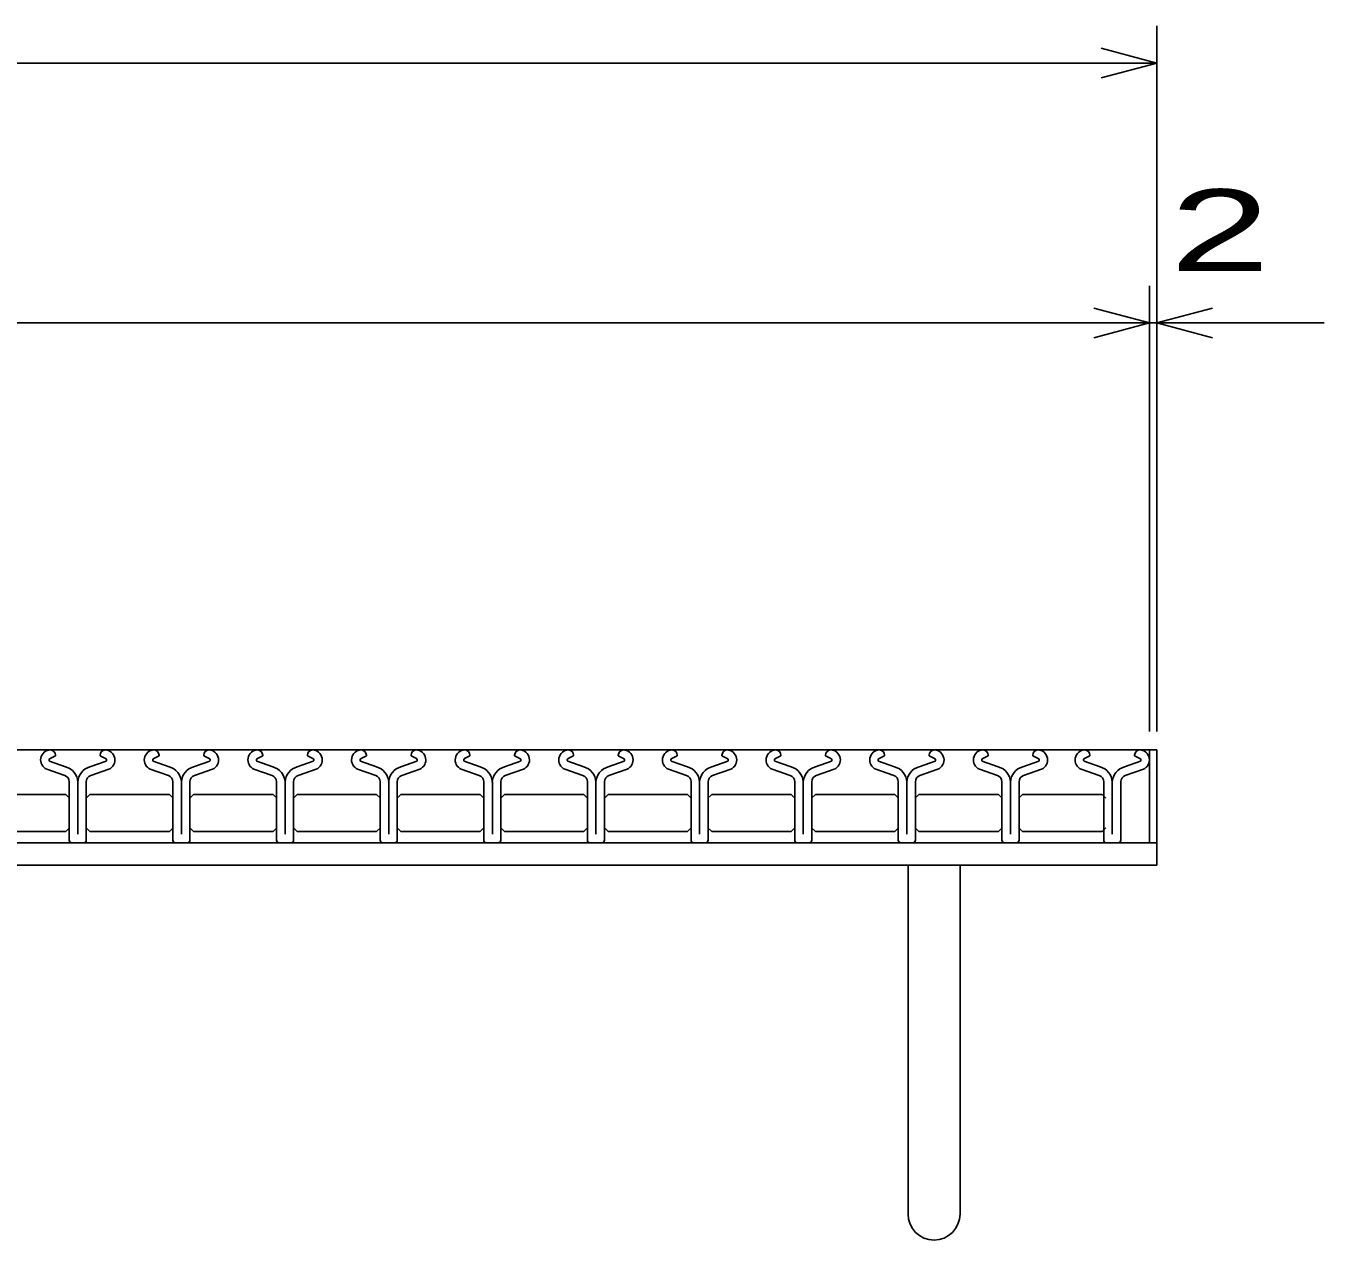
# Model space of a CAD drawing. Units: millimetres, scale not verified. Extents: x -1820 to 1724, y -1285 to 1059.
# Drawn here: x -732.5 to -383, y -719 to -392 of the extents above; entities that cross this region are included whole.
import ezdxf
from ezdxf.enums import TextEntityAlignment as Align

# ---------------------------------------------------------------- set-up
doc = ezdxf.new("R2010")
doc.units = ezdxf.units.MM
doc.header["$LTSCALE"] = 10
for name, color, linetype, lineweight in [('16', 3, 'Continuous', 25), ('19', 6, 'Continuous', 25), ('22', 2, 'Continuous', 25)]:
    doc.layers.add(name, color=color, linetype=linetype, lineweight=lineweight)
doc.styles.add('ベクトル', font='')
doc.styles.get('ベクトル').set_extended_font_data('ベクトル')

msp = doc.modelspace()

# ---------------------------------------------------------------- linework, layer by layer
at = {"layer": '16'}
for p, q in [((-1426, -587), (-430, -587)), ((-430, -612), (-430, -587)), ((-721.8, -591.53), (-726.12, -590.01)), ((-725.96, -589.31), (-724.52, -588.61)), ((-724.52, -588.61), (-724.52, -588.38)), ((-710.9, -590.01), (-715.22, -591.53)), ((-712.5, -588.38), (-712.5, -588.61)), ((-712.5, -588.61), (-711.06, -589.31)), ((-693.9, -591.53), (-698.22, -590.01)), ((-698.06, -589.31), (-696.62, -588.61)), ((-696.62, -588.61), (-696.62, -588.38)), ((-683, -590.01), (-687.32, -591.53)), ((-684.6, -588.38), (-684.6, -588.61)), ((-684.6, -588.61), (-683.16, -589.31)), ((-666, -591.53), (-670.32, -590.01)), ((-670.16, -589.31), (-668.72, -588.61)), ((-668.72, -588.61), (-668.72, -588.38)), ((-655.1, -590.01), (-659.42, -591.53)), ((-656.7, -588.38), (-656.7, -588.61)), ((-656.7, -588.61), (-655.26, -589.31)), ((-638.1, -591.53), (-642.42, -590.01)), ((-642.26, -589.31), (-640.82, -588.61)), ((-640.82, -588.61), (-640.82, -588.38)), ((-627.2, -590.01), (-631.52, -591.53)), ((-628.8, -588.38), (-628.8, -588.61)), ((-628.8, -588.61), (-627.36, -589.31)), ((-610.2, -591.53), (-614.52, -590.01)), ((-614.36, -589.31), (-612.92, -588.61)), ((-612.92, -588.61), (-612.92, -588.38)), ((-599.3, -590.01), (-603.62, -591.53)), ((-600.9, -588.38), (-600.9, -588.61)), ((-600.9, -588.61), (-599.46, -589.31)), ((-582.3, -591.53), (-586.62, -590.01)), ((-586.46, -589.31), (-585.02, -588.61)), ((-585.02, -588.61), (-585.02, -588.38)), ((-571.4, -590.01), (-575.72, -591.53)), ((-573, -588.38), (-573, -588.61)), ((-573, -588.61), (-571.56, -589.31)), ((-554.4, -591.53), (-558.72, -590.01)), ((-558.56, -589.31), (-557.12, -588.61)), ((-557.12, -588.61), (-557.12, -588.38)), ((-543.5, -590.01), (-547.82, -591.53)), ((-545.1, -588.38), (-545.1, -588.61)), ((-545.1, -588.61), (-543.66, -589.31)), ((-526.5, -591.53), (-530.82, -590.01)), ((-530.66, -589.31), (-529.22, -588.61)), ((-529.22, -588.61), (-529.22, -588.38)), ((-515.6, -590.01), (-519.92, -591.53)), ((-517.2, -588.38), (-517.2, -588.61)), ((-517.2, -588.61), (-515.76, -589.31)), ((-498.6, -591.53), (-502.92, -590.01)), ((-502.76, -589.31), (-501.32, -588.61)), ((-501.32, -588.61), (-501.32, -588.38)), ((-487.7, -590.01), (-492.02, -591.53)), ((-489.3, -588.38), (-489.3, -588.61)), ((-489.3, -588.61), (-487.86, -589.31)), ((-470.7, -591.53), (-475.02, -590.01)), ((-474.86, -589.31), (-473.42, -588.61)), ((-473.42, -588.61), (-473.42, -588.38)), ((-459.8, -590.01), (-464.12, -591.53)), ((-461.4, -588.38), (-461.4, -588.61)), ((-461.4, -588.61), (-459.96, -589.31)), ((-443.3, -591.53), (-447.62, -590.01)), ((-447.46, -589.31), (-446.02, -588.61)), ((-446.02, -588.61), (-446.02, -588.38)), ((-432.4, -590.01), (-436.72, -591.53)), ((-434, -588.38), (-434, -588.61)), ((-434, -588.61), (-432.56, -589.31)), ((-726.88, -592.18), (-722.01, -593.89)), ((-715.01, -593.89), (-710.14, -592.18)), ((-698.98, -592.18), (-694.11, -593.89)), ((-687.11, -593.89), (-682.24, -592.18)), ((-671.08, -592.18), (-666.21, -593.89)), ((-659.21, -593.89), (-654.34, -592.18)), ((-643.18, -592.18), (-638.31, -593.89)), ((-631.31, -593.89), (-626.44, -592.18)), ((-615.28, -592.18), (-610.41, -593.89)), ((-603.41, -593.89), (-598.54, -592.18)), ((-587.38, -592.18), (-582.51, -593.89)), ((-575.51, -593.89), (-570.64, -592.18)), ((-559.48, -592.18), (-554.61, -593.89)), ((-547.61, -593.89), (-542.74, -592.18)), ((-531.58, -592.18), (-526.71, -593.89)), ((-519.71, -593.89), (-514.84, -592.18)), ((-503.68, -592.18), (-498.81, -593.89)), ((-491.81, -593.89), (-486.94, -592.18)), ((-475.78, -592.18), (-470.91, -593.89)), ((-463.91, -593.89), (-459.04, -592.18)), ((-448.38, -592.18), (-443.51, -593.89)), ((-436.51, -593.89), (-431.64, -592.18)), ((-720.81, -595.59), (-720.81, -611.31)), ((-718.5, -609.71), (-718.5, -595.64)), ((-716.21, -611.31), (-716.21, -595.59)), ((-692.91, -595.59), (-692.91, -611.31)), ((-690.6, -609.71), (-690.6, -595.64)), ((-688.31, -611.31), (-688.31, -595.59)), ((-665.01, -595.59), (-665.01, -611.31)), ((-662.7, -609.71), (-662.7, -595.64)), ((-660.41, -611.31), (-660.41, -595.59)), ((-637.11, -595.59), (-637.11, -611.31)), ((-634.8, -609.71), (-634.8, -595.64)), ((-632.51, -611.31), (-632.51, -595.59)), ((-609.21, -595.59), (-609.21, -611.31)), ((-606.9, -609.71), (-606.9, -595.64)), ((-604.61, -611.31), (-604.61, -595.59)), ((-581.31, -595.59), (-581.31, -611.31)), ((-579, -609.71), (-579, -595.64)), ((-576.71, -611.31), (-576.71, -595.59)), ((-553.41, -595.59), (-553.41, -611.31)), ((-551.1, -609.71), (-551.1, -595.64)), ((-548.81, -611.31), (-548.81, -595.59)), ((-525.51, -595.59), (-525.51, -611.31)), ((-523.2, -609.71), (-523.2, -595.64)), ((-520.91, -611.31), (-520.91, -595.59)), ((-497.61, -595.59), (-497.61, -611.31)), ((-495.3, -609.71), (-495.3, -595.64)), ((-493.01, -611.31), (-493.01, -595.59)), ((-469.71, -595.59), (-469.71, -611.31)), ((-467.4, -609.71), (-467.4, -595.64)), ((-465.11, -611.31), (-465.11, -595.59)), ((-442.31, -595.59), (-442.31, -611.31)), ((-440, -609.71), (-440, -595.64)), ((-437.71, -611.31), (-437.71, -595.59)), ((-743.15, -599), (-721.75, -599)), ((-721.75, -599), (-720.75, -600)), ((-716.25, -600), (-715.25, -599)), ((-715.25, -599), (-693.85, -599)), ((-693.85, -599), (-692.85, -600)), ((-688.35, -600), (-687.35, -599)), ((-687.35, -599), (-665.95, -599)), ((-665.95, -599), (-664.95, -600)), ((-660.45, -600), (-659.45, -599)), ((-659.45, -599), (-638.05, -599)), ((-638.05, -599), (-637.05, -600)), ((-632.55, -600), (-631.55, -599)), ((-631.55, -599), (-610.15, -599)), ((-610.15, -599), (-609.15, -600)), ((-604.65, -600), (-603.65, -599)), ((-603.65, -599), (-582.25, -599)), ((-582.25, -599), (-581.25, -600)), ((-576.75, -600), (-575.75, -599)), ((-575.75, -599), (-554.35, -599)), ((-554.35, -599), (-553.35, -600)), ((-548.85, -600), (-547.85, -599)), ((-547.85, -599), (-526.45, -599)), ((-526.45, -599), (-525.45, -600)), ((-520.95, -600), (-519.95, -599)), ((-519.95, -599), (-498.55, -599)), ((-498.55, -599), (-497.55, -600)), ((-493.05, -600), (-492.05, -599)), ((-492.05, -599), (-470.65, -599)), ((-470.65, -599), (-469.65, -600)), ((-465.15, -600), (-464.15, -599)), ((-464.15, -599), (-442.75, -599)), ((-442.75, -599), (-441.75, -600)), ((-720.75, -608), (-721.75, -609)), ((-715.25, -609), (-716.25, -608)), ((-692.85, -608), (-693.85, -609)), ((-687.35, -609), (-688.35, -608)), ((-664.95, -608), (-665.95, -609)), ((-659.45, -609), (-660.45, -608)), ((-637.05, -608), (-638.05, -609)), ((-631.55, -609), (-632.55, -608)), ((-609.15, -608), (-610.15, -609)), ((-603.65, -609), (-604.65, -608)), ((-581.25, -608), (-582.25, -609)), ((-575.75, -609), (-576.75, -608)), ((-553.35, -608), (-554.35, -609)), ((-547.85, -609), (-548.85, -608)), ((-525.45, -608), (-526.45, -609)), ((-519.95, -609), (-520.95, -608)), ((-497.55, -608), (-498.55, -609)), ((-492.05, -609), (-493.05, -608)), ((-469.65, -608), (-470.65, -609)), ((-464.15, -609), (-465.15, -608)), ((-441.75, -608), (-442.75, -609)), ((-721.75, -609), (-743.15, -609)), ((-693.85, -609), (-715.25, -609)), ((-665.95, -609), (-687.35, -609)), ((-638.05, -609), (-659.45, -609)), ((-610.15, -609), (-631.55, -609)), ((-582.25, -609), (-603.65, -609)), ((-554.35, -609), (-575.75, -609)), ((-526.45, -609), (-547.85, -609)), ((-498.55, -609), (-519.95, -609)), ((-470.65, -609), (-492.05, -609)), ((-442.75, -609), (-464.15, -609)), ((-1426, -612), (-430, -612)), ((-720.11, -612.01), (-716.91, -612.01)), ((-692.21, -612.01), (-689.01, -612.01)), ((-664.31, -612.01), (-661.11, -612.01)), ((-636.41, -612.01), (-633.21, -612.01)), ((-608.51, -612.01), (-605.31, -612.01)), ((-580.61, -612.01), (-577.41, -612.01)), ((-552.71, -612.01), (-549.51, -612.01)), ((-524.81, -612.01), (-521.61, -612.01)), ((-496.91, -612.01), (-493.71, -612.01)), ((-469.01, -612.01), (-465.81, -612.01)), ((-441.61, -612.01), (-438.41, -612.01))]:
    msp.add_line(p, q, dxfattribs=at)
for centre, radius, start, end in [((-725.81, -589.7), 2.7, 90.98, 246.68), ((-725.97, -588.45), 1.45, 2.5, 85.55), ((-711.05, -588.45), 1.45, 94.45, 177.5), ((-711.21, -589.7), 2.7, 293.32, 89.02), ((-697.91, -589.7), 2.7, 90.98, 246.68), ((-698.07, -588.45), 1.45, 2.5, 85.55), ((-683.15, -588.45), 1.45, 94.45, 177.5), ((-683.31, -589.7), 2.7, 293.32, 89.02), ((-670.01, -589.7), 2.7, 90.98, 246.68), ((-670.17, -588.45), 1.45, 2.5, 85.55), ((-655.25, -588.45), 1.45, 94.45, 177.5), ((-655.41, -589.7), 2.7, 293.32, 89.02), ((-642.11, -589.7), 2.7, 90.98, 246.68), ((-642.27, -588.45), 1.45, 2.5, 85.55), ((-627.35, -588.45), 1.45, 94.45, 177.5), ((-627.51, -589.7), 2.7, 293.32, 89.02), ((-614.21, -589.7), 2.7, 90.98, 246.68), ((-614.37, -588.45), 1.45, 2.5, 85.55), ((-599.45, -588.45), 1.45, 94.45, 177.5), ((-599.61, -589.7), 2.7, 293.32, 89.02), ((-586.31, -589.7), 2.7, 90.98, 246.68), ((-586.47, -588.45), 1.45, 2.5, 85.55), ((-571.55, -588.45), 1.45, 94.45, 177.5), ((-571.71, -589.7), 2.7, 293.32, 89.02), ((-558.41, -589.7), 2.7, 90.98, 246.68), ((-558.57, -588.45), 1.45, 2.5, 85.55), ((-543.65, -588.45), 1.45, 94.45, 177.5), ((-543.81, -589.7), 2.7, 293.32, 89.02), ((-530.51, -589.7), 2.7, 90.98, 246.68), ((-530.67, -588.45), 1.45, 2.5, 85.55), ((-515.75, -588.45), 1.45, 94.45, 177.5), ((-515.91, -589.7), 2.7, 293.32, 89.02), ((-502.61, -589.7), 2.7, 90.98, 246.68), ((-502.77, -588.45), 1.45, 2.5, 85.55), ((-487.85, -588.45), 1.45, 94.45, 177.5), ((-488.01, -589.7), 2.7, 293.32, 89.02), ((-474.71, -589.7), 2.7, 90.98, 246.68), ((-474.87, -588.45), 1.45, 2.5, 85.55), ((-459.95, -588.45), 1.45, 94.45, 177.5), ((-460.11, -589.7), 2.7, 293.32, 89.02), ((-447.31, -589.7), 2.7, 90.98, 246.68), ((-447.47, -588.45), 1.45, 2.5, 85.55), ((-432.55, -588.45), 1.45, 94.45, 177.5), ((-432.71, -589.7), 2.7, 293.32, 89.02), ((-725.79, -589.72), 0.44, 111.91, 222.33), ((-711.23, -589.72), 0.44, 317.67, 68.09), ((-697.89, -589.72), 0.44, 111.91, 222.33), ((-683.33, -589.72), 0.44, 317.67, 68.09), ((-669.99, -589.72), 0.44, 111.91, 222.33), ((-655.43, -589.72), 0.44, 317.67, 68.09), ((-642.09, -589.72), 0.44, 111.91, 222.33), ((-627.53, -589.72), 0.44, 317.67, 68.09), ((-614.19, -589.72), 0.44, 111.91, 222.33), ((-599.63, -589.72), 0.44, 317.67, 68.09), ((-586.29, -589.72), 0.44, 111.91, 222.33), ((-571.73, -589.72), 0.44, 317.67, 68.09), ((-558.39, -589.72), 0.44, 111.91, 222.33), ((-543.83, -589.72), 0.44, 317.67, 68.09), ((-530.49, -589.72), 0.44, 111.91, 222.33), ((-515.93, -589.72), 0.44, 317.67, 68.09), ((-502.59, -589.72), 0.44, 111.91, 222.33), ((-488.03, -589.72), 0.44, 317.67, 68.09), ((-474.69, -589.72), 0.44, 111.91, 222.33), ((-460.13, -589.72), 0.44, 317.67, 68.09), ((-447.29, -589.72), 0.44, 111.91, 222.33), ((-432.73, -589.72), 0.44, 317.67, 68.09), ((-722.61, -595.59), 1.8, 0, 70.58), ((-723.09, -595.94), 4.6, 3.78, 73.7), ((-713.93, -595.94), 4.6, 106.3, 176.22), ((-714.41, -595.59), 1.8, 109.42, 180), ((-694.71, -595.59), 1.8, 0, 70.58), ((-695.19, -595.94), 4.6, 3.78, 73.7), ((-686.03, -595.94), 4.6, 106.3, 176.22), ((-686.51, -595.59), 1.8, 109.42, 180), ((-666.81, -595.59), 1.8, 0, 70.58), ((-667.29, -595.94), 4.6, 3.78, 73.7), ((-658.13, -595.94), 4.6, 106.3, 176.22), ((-658.61, -595.59), 1.8, 109.42, 180), ((-638.91, -595.59), 1.8, 0, 70.58), ((-639.39, -595.94), 4.6, 3.78, 73.7), ((-630.23, -595.94), 4.6, 106.3, 176.22), ((-630.71, -595.59), 1.8, 109.42, 180), ((-611.01, -595.59), 1.8, 0, 70.58), ((-611.49, -595.94), 4.6, 3.78, 73.7), ((-602.33, -595.94), 4.6, 106.3, 176.22), ((-602.81, -595.59), 1.8, 109.42, 180), ((-583.11, -595.59), 1.8, 0, 70.58), ((-583.59, -595.94), 4.6, 3.78, 73.7), ((-574.43, -595.94), 4.6, 106.3, 176.22), ((-574.91, -595.59), 1.8, 109.42, 180), ((-555.21, -595.59), 1.8, 0, 70.58), ((-555.69, -595.94), 4.6, 3.78, 73.7), ((-546.53, -595.94), 4.6, 106.3, 176.22), ((-547.01, -595.59), 1.8, 109.42, 180), ((-527.31, -595.59), 1.8, 0, 70.58), ((-527.79, -595.94), 4.6, 3.78, 73.7), ((-518.63, -595.94), 4.6, 106.3, 176.22), ((-519.11, -595.59), 1.8, 109.42, 180), ((-499.41, -595.59), 1.8, 0, 70.58), ((-499.89, -595.94), 4.6, 3.78, 73.7), ((-490.73, -595.94), 4.6, 106.3, 176.22), ((-491.21, -595.59), 1.8, 109.42, 180), ((-471.51, -595.59), 1.8, 0, 70.58), ((-471.99, -595.94), 4.6, 3.78, 73.7), ((-462.83, -595.94), 4.6, 106.3, 176.22), ((-463.31, -595.59), 1.8, 109.42, 180), ((-444.11, -595.59), 1.8, 0, 70.58), ((-444.59, -595.94), 4.6, 3.78, 73.7), ((-435.43, -595.94), 4.6, 106.3, 176.22), ((-435.91, -595.59), 1.8, 109.42, 180), ((-720.11, -611.31), 0.7, 180, 270), ((-716.91, -611.31), 0.7, 270, 0), ((-692.21, -611.31), 0.7, 180, 270), ((-689.01, -611.31), 0.7, 270, 0), ((-664.31, -611.31), 0.7, 180, 270), ((-661.11, -611.31), 0.7, 270, 0), ((-636.41, -611.31), 0.7, 180, 270), ((-633.21, -611.31), 0.7, 270, 0), ((-608.51, -611.31), 0.7, 180, 270), ((-605.31, -611.31), 0.7, 270, 0), ((-580.61, -611.31), 0.7, 180, 270), ((-577.41, -611.31), 0.7, 270, 0), ((-552.71, -611.31), 0.7, 180, 270), ((-549.51, -611.31), 0.7, 270, 0), ((-524.81, -611.31), 0.7, 180, 270), ((-521.61, -611.31), 0.7, 270, 0), ((-496.91, -611.31), 0.7, 180, 270), ((-493.71, -611.31), 0.7, 270, 0), ((-469.01, -611.31), 0.7, 180, 270), ((-465.81, -611.31), 0.7, 270, 0), ((-441.61, -611.31), 0.7, 180, 270), ((-438.41, -611.31), 0.7, 270, 0)]:
    msp.add_arc(centre, radius, start, end, dxfattribs=at)
at = {"layer": '19'}
for p, q in [((-430, -587), (-428, -587)), ((-428, -587), (-428, -612)), ((-1428, -612), (-428, -612)), ((-428, -612), (-428, -618)), ((-428, -618), (-1428, -618)), ((-495, -618), (-495, -712)), ((-481, -712), (-481, -618))]:
    msp.add_line(p, q, dxfattribs=at)
msp.add_arc((-488, -712), 7, 180, 0, dxfattribs=at)
at = {"layer": '22', "color": 4}
for p, q in [((-428, -582), (-428, -392)), ((-428, -402), (-443, -398)), ((-1428, -402), (-428, -402)), ((-443, -406), (-428, -402)), ((-430, -582), (-430, -462)), ((-428, -582), (-428, -462)), ((-430, -472), (-445, -468)), ((-428, -472), (-413, -468)), ((-1426, -472), (-430, -472)), ((-445, -476), (-430, -472)), ((-430, -472), (-428, -472)), ((-413, -476), (-428, -472)), ((-428, -472), (-383, -472))]:
    msp.add_line(p, q, dxfattribs=at)

# ---------------------------------------------------------------- texts
at = {"layer": '22', "style": 'ベクトル', "width": 1.65}
msp.add_text(' 2 ', height=21.99, dxfattribs=at).set_placement((-438, -447), align=Align.MIDDLE_LEFT)

doc.saveas('drawing.dxf')
